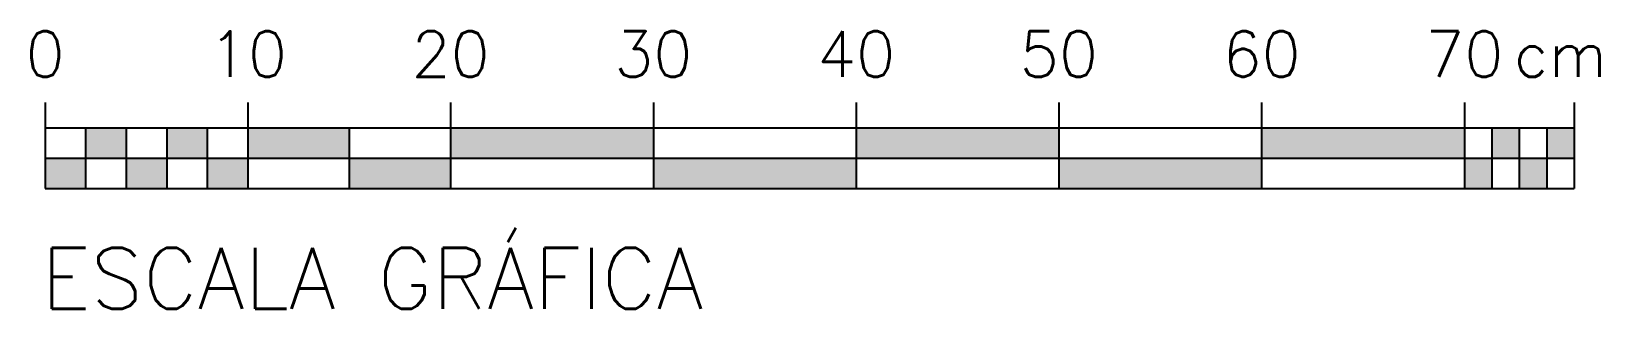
# Model space of a CAD drawing. Header units: millimetres. Extents: x 108.641 to 109.414, y 111.997 to 112.134.
import ezdxf
from ezdxf.enums import TextEntityAlignment as Align

# ---------------------------------------------------------------- set-up
doc = ezdxf.new("R2010")
doc.units = ezdxf.units.MM
doc.header["$LTSCALE"] = 0.02
doc.layers.add('1-Escalas_Gráficas', color=1, linetype='Continuous')
doc.styles.add('r60', font='romans.shx')
doc.styles.add('r80', font='romans.shx')

msp = doc.modelspace()

# ---------------------------------------------------------------- hatches: boundary and pattern name
at = {"layer": '1-Escalas_Gráficas'}
h = msp.add_hatch(color=256, dxfattribs=at)
h.paths.add_polyline_path([(108.66758, 112.07146), (108.64758, 112.07146), (108.64758, 112.05646), (108.66758, 112.05646)])
h.paths.add_polyline_path([(108.68758, 112.08646), (108.66758, 112.08646), (108.66758, 112.07146), (108.68758, 112.07146)])
h.paths.add_polyline_path([(108.70758, 112.07146), (108.68758, 112.07146), (108.68758, 112.05646), (108.70758, 112.05646)])
h.paths.add_polyline_path([(108.72758, 112.08646), (108.70758, 112.08646), (108.70758, 112.07146), (108.72758, 112.07146)])
h.paths.add_polyline_path([(108.74758, 112.07146), (108.72758, 112.07146), (108.72758, 112.05646), (108.74758, 112.05646)])
h.paths.add_polyline_path([(108.79758, 112.08646), (108.74758, 112.08646), (108.74758, 112.07146), (108.79758, 112.07146)])
h.paths.add_polyline_path([(108.84758, 112.07146), (108.79758, 112.07146), (108.79758, 112.05646), (108.84758, 112.05646)])
h.paths.add_polyline_path([(108.94758, 112.08646), (108.84758, 112.08646), (108.84758, 112.07146), (108.94758, 112.07146)])
h.paths.add_polyline_path([(109.04758, 112.07146), (108.94758, 112.07146), (108.94758, 112.05646), (109.04758, 112.05646)])
h.paths.add_polyline_path([(109.14758, 112.08646), (109.04758, 112.08646), (109.04758, 112.07146), (109.14758, 112.07146)])
h.paths.add_polyline_path([(109.24758, 112.07146), (109.14758, 112.07146), (109.14758, 112.05646), (109.24758, 112.05646)])
h.paths.add_polyline_path([(109.34758, 112.08646), (109.24758, 112.08646), (109.24758, 112.07146), (109.34758, 112.07146)])
h.paths.add_polyline_path([(109.3611, 112.07146), (109.34758, 112.07146), (109.34758, 112.05646), (109.3611, 112.05646)])
h.paths.add_polyline_path([(109.37463, 112.08646), (109.3611, 112.08646), (109.3611, 112.07146), (109.37463, 112.07146)])
h.paths.add_polyline_path([(109.38816, 112.07146), (109.37463, 112.07146), (109.37463, 112.05646), (109.38816, 112.05646)])
h.paths.add_polyline_path([(109.40168, 112.08646), (109.38816, 112.08646), (109.38816, 112.07146), (109.40168, 112.07146)])

# ---------------------------------------------------------------- linework, layer by layer
for p, q in [((108.64758, 112.09896), (108.64758, 112.08646)), ((108.74758, 112.09896), (108.74758, 112.08646)), ((108.84758, 112.09896), (108.84758, 112.08646)), ((108.94758, 112.09896), (108.94758, 112.08646)), ((109.04758, 112.09896), (109.04758, 112.08646)), ((109.14758, 112.09896), (109.14758, 112.08646)), ((109.14758, 112.09896), (109.14758, 112.05646)), ((109.24758, 112.09896), (109.24758, 112.05646)), ((109.24758, 112.09896), (109.24758, 112.05646)), ((109.34758, 112.09896), (109.34758, 112.05646)), ((109.40168, 112.09896), (109.40168, 112.05646)), ((108.64758, 112.08646), (108.64758, 112.05646)), ((108.64758, 112.08646), (109.40168, 112.08646)), ((108.66758, 112.08646), (108.66758, 112.05646)), ((108.68758, 112.08646), (108.68758, 112.05646)), ((108.70758, 112.08646), (108.70758, 112.05646)), ((108.72758, 112.08646), (108.72758, 112.05646)), ((108.74758, 112.08646), (108.74758, 112.05646)), ((108.79758, 112.08646), (108.79758, 112.05646)), ((108.84758, 112.08646), (108.84758, 112.05646)), ((108.94758, 112.08646), (108.94758, 112.05646)), ((109.04758, 112.08646), (109.04758, 112.05646)), ((109.3611, 112.08646), (109.3611, 112.05646)), ((109.37463, 112.08646), (109.37463, 112.05646)), ((109.38816, 112.08646), (109.38816, 112.05646)), ((108.64758, 112.07146), (109.40168, 112.07146)), ((108.64758, 112.05646), (109.40168, 112.05646))]:
    msp.add_line(p, q, dxfattribs=at)

# ---------------------------------------------------------------- texts
at = {"layer": '1-Escalas_Gráficas', "color": 2, "style": 'r60'}
for s, p in [('0', (108.64758, 112.11164)), ('10', (108.74758, 112.11164)), ('20', (108.84758, 112.11164)), ('30', (108.94758, 112.11164)), ('40', (109.04758, 112.11164)), ('50', (109.14758, 112.11164)), ('60', (109.24758, 112.11164)), ('70', (109.34758, 112.11164)), ('cm', (109.39498, 112.11164))]:
    msp.add_text(s, height=0.0225, dxfattribs=at).set_placement(p, align=Align.CENTER)
at = {"layer": '1-Escalas_Gráficas', "color": 2, "style": 'r80'}
msp.add_text('ESCALA GRÁFICA', height=0.03, dxfattribs=at).set_placement((108.64572, 111.99715))

doc.saveas('drawing.dxf')
